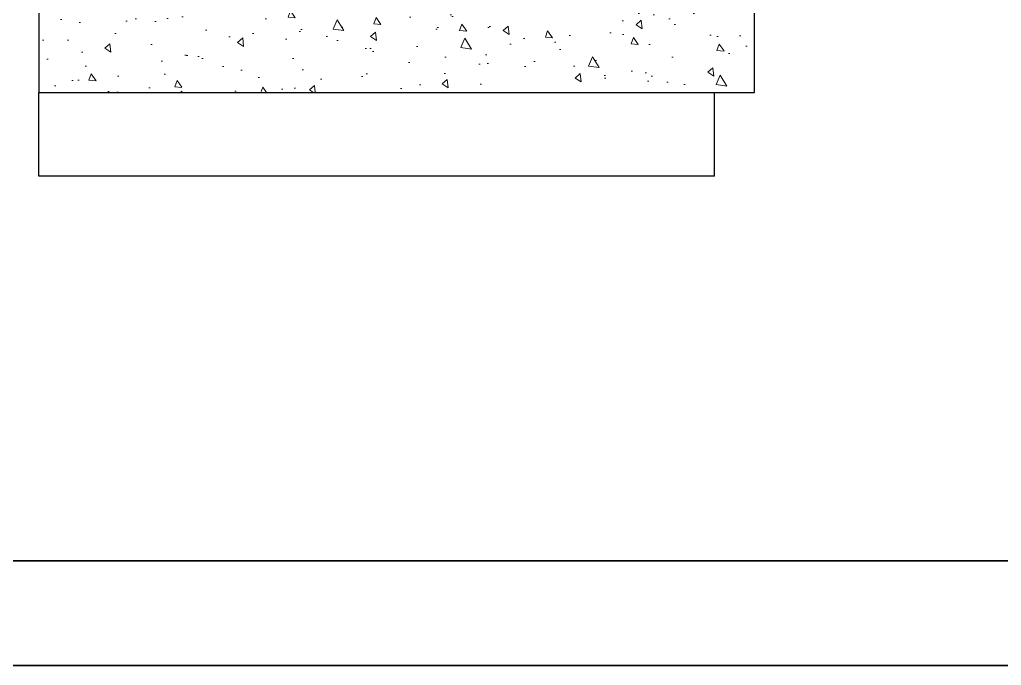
# Model space of a CAD drawing. Header units: millimetres. Extents: x -4172 to 126100, y -2 to 142133.
# Drawn here: x 35708 to 40407, y 0 to 3090 of the extents above; entities that cross this region are included whole.
import ezdxf

# ---------------------------------------------------------------- set-up
doc = ezdxf.new("R2010")
doc.units = ezdxf.units.MM
doc.header["$LTSCALE"] = 100
doc.layers.get('0').update_dxf_attribs({"lineweight": 18})
for name, color, linetype, lineweight in [('Border', 7, 'Continuous', 35), ('Hatch', 7, 'Continuous', 18), ('Visible', 7, 'Continuous', 25)]:
    doc.layers.add(name, color=color, linetype=linetype, lineweight=lineweight)

# ---------------------------------------------------------------- blocks, each defined once
blk = doc.blocks.new('Borders Bigadan Border')
at = {"layer": 'Border'}
for p, q in [((20, 5), (1256, 5)), ((1261, 0), (0, 0))]:
    blk.add_line(p, q, dxfattribs=at)

msp = doc.modelspace()

# ---------------------------------------------------------------- hatches: boundary and pattern name
at = {"layer": 'Hatch'}
h = msp.add_hatch(dxfattribs=at)
h.set_pattern_fill('AR-CONC', color=256, scale=53.832768, angle=255.1229, style=0)
h.set_pattern_definition([(305.1229, (0, 0), (-131.784, -364.5046), [40.3746, -444.1203]), (250.1229, (0, 0), (410.5296, -31.7734), [32.2997, -355.2963]), (355.5743, (-11, -30.38), (278.7455, -396.278), [34.313, -377.4442]), (301.3071, (104.06, -27.64), (-233.624, -532.39), [60.562, -666.1805]), (351.7585, (84.6, -72), (377.6335, -620.925), [51.47, -566.167]), (246.307, (104.06, -27.64), (377.6335, -620.925), [48.4495, -532.944]), (276.1229, (64.22, -72.76), (-291.9762, -254.9127), [40.3746, -444.1203]), (221.1229, (64.22, -72.76), (343.6532, -226.8184), [32.2997, -355.2963]), (326.5743, (39.9, -94), (51.677, -481.731), [34.313, -377.4442]), (292.6229, (0, 0), (171.5181, -52.33706), [0, -350.9896, 0, -360.6795, 0, -356.6421]), (262.6229, (0, 0), (168.8456, -191.3835), [0, -205.6412, 0, -342.9147, 0, -135.9277]), (222.6229, (30.82, 116.02), (-85.5165, -274.62096), [0, -134.5819, 0, -419.8956, 0, -557.1692]), (212.6229, (44.64, 168.05), (-28.5215, -317.2573), [0, -174.9565, 0, -278.8537, 0, -395.6708])])
h.paths.add_polyline_path([(35799.35, 3141.54), (35799.35, 2741.54), (39225.62, 2741.54), (39225.62, 3501.54), (38997.62, 3541.54), (38885.62, 3541.54), (38815.62, 3541.54), (38638.87, 3541.54), (38638.75, 3541.54), (38636.32, 3541.54), (38636.32, 3201.54), (38620.5, 3201.54), (38550.14, 3201.54), (38550.12, 3201.54), (38542.6, 3201.54), (38319.4, 3201.54), (38319.37, 3201.54), (38315.34, 3201.54), (38315.34, 3541.54), (38125.62, 3541.54), (37775.62, 3501.54), (37775.62, 3141.54)])

# ---------------------------------------------------------------- linework, layer by layer
at = {"layer": 'Visible'}
for p, q in [((39225.62, 2741.54), (39225.62, 3501.54)), ((35799.35, 3141.54), (35799.35, 2741.54)), ((35799.35, 2741.54), (39225.62, 2741.54)), ((35799.35, 2341.54), (35799.35, 2741.54)), ((39034.46, 2341.54), (39034.46, 2741.54)), ((39034.46, 2341.54), (35799.35, 2341.54))]:
    msp.add_line(p, q, dxfattribs=at)

# ---------------------------------------------------------------- block references
at = {"xscale": 100, "yscale": 100, "zscale": 100}
msp.add_blockref('Borders Bigadan Border', (0, 0), dxfattribs=at)

doc.saveas('drawing.dxf')
